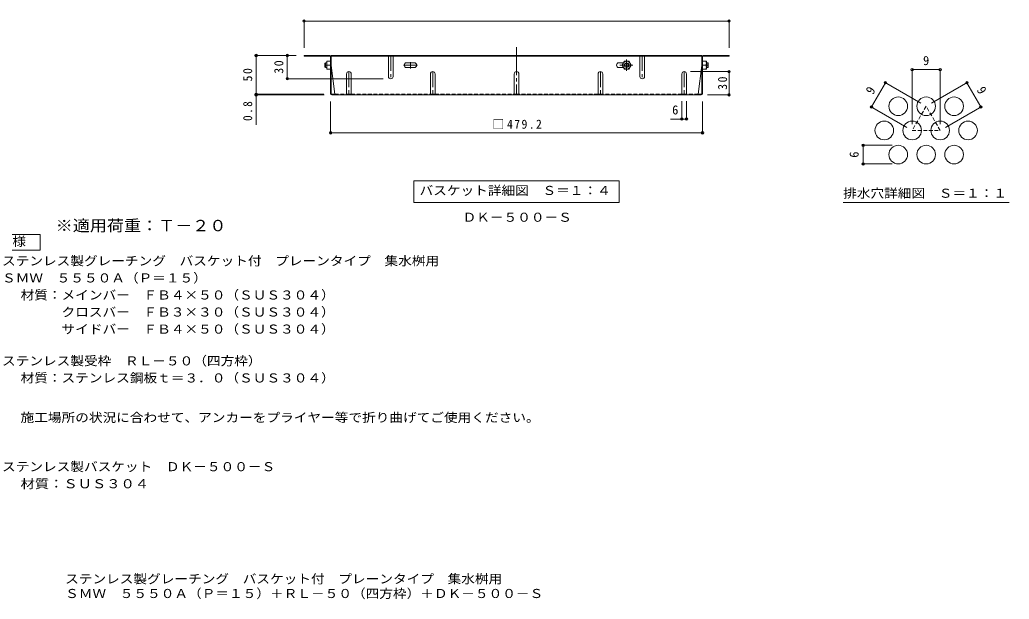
# Model space of a CAD drawing. Units: millimetres at full size, sheet at 1:4, with parts at other scales. Extents: x -915 to 1071, y -779 to 747.
# Drawn here: x -204 to 1071, y -779 to -32 of the extents above; entities that cross this region are included whole.
import ezdxf
from ezdxf.enums import TextEntityAlignment as Align

# ---------------------------------------------------------------- set-up
doc = ezdxf.new("R2010")
doc.units = ezdxf.units.MM
doc.header["$LTSCALE"] = 4
doc.header["$PDMODE"] = 32
doc.header["$PDSIZE"] = 3.2
for name, pattern in [('CHAIN1', [8, 5, -1, 1, -1]), ('CHAIN2', [12, 9, -1, 1, -1]), ('DASHED1', [1.8, 1.2, -0.6])]:
    doc.linetypes.add(name, pattern=pattern)
for name, color, linetype, lineweight in [('A-1_躯体', 3, 'Continuous', 9), ('A-4_その他', 7, 'Continuous', 9), ('A-5_文字', 7, 'Continuous', 9), ('A-7_ハッチ', 2, 'Continuous', 9), ('A-8_記号', 2, 'Continuous', 9), ('A-B_ﾊｯﾁ', 2, 'Continuous', 9), ('D-4_その他', 7, 'Continuous', 9), ('D-5_文字', 7, 'Continuous', 9), ('F-4_F-4ﾚｲﾔ', 7, 'Continuous', 9), ('F-6_F-6ﾚｲﾔ', 2, 'Continuous', 9), ('F-7_F-7ﾚｲﾔ', 2, 'Continuous', 9)]:
    doc.layers.add(name, color=color, linetype=linetype, lineweight=lineweight)
doc.layers.add('F-5_F-5ﾚｲﾔ', color=2, linetype='Continuous')
doc.styles.add('ＭＳ ゴシック', font='')
doc.styles.get('ＭＳ ゴシック').set_extended_font_data('MS Gothic')

msp = doc.modelspace()

# ---------------------------------------------------------------- linework, layer by layer
at = {"layer": 'A-1_躯体'}
for p, q in [((189.592, -87.595), (189.092, -88.095)), ((189.092, -93.095), (189.092, -88.095)), ((189.592, -93.595), (189.592, -87.595)), ((191.292, -87.595), (189.592, -87.595)), ((680.492, -87.595), (682.192, -87.595)), ((682.192, -87.595), (682.692, -88.095)), ((682.192, -93.595), (682.192, -87.595)), ((682.692, -93.095), (682.692, -88.095)), ((189.592, -93.595), (189.092, -93.095)), ((191.292, -93.595), (189.592, -93.595)), ((680.492, -93.595), (682.192, -93.595)), ((682.192, -93.595), (682.692, -93.095))]:
    msp.add_line(p, q, dxfattribs=at)
for radius in [3, 2.458]:
    msp.add_circle((577.692, -90.595), radius, dxfattribs=at)
at = {"layer": 'A-4_その他'}
for p, q in [((162.089, -32.136), (162.089, -68.095)), ((162.089, -33.636), (709.696, -33.636)), ((709.696, -32.136), (709.696, -68.095)), ((98.955, -78.095), (152.089, -78.095)), ((100.455, -78.095), (100.455, -128.095)), ((140.563, -78.095), (140.563, -108.095)), ((710.896, -98.895), (659.892, -98.895)), ((709.696, -128.895), (709.696, -98.895)), ((139.063, -108.095), (263.892, -108.095)), ((98.955, -128.095), (187.759, -128.095)), ((98.955, -128.895), (187.892, -128.895)), ((100.455, -128.095), (100.455, -167.441)), ((196.292, -179.353), (196.292, -137.295)), ((648.892, -161.219), (648.892, -136.895)), ((654.892, -161.219), (654.892, -136.895)), ((675.492, -179.353), (675.492, -137.295)), ((710.896, -128.895), (681.892, -128.895)), ((634.317, -160.019), (654.892, -160.019)), ((196.292, -177.853), (675.492, -177.853))]:
    msp.add_line(p, q, dxfattribs=at)
for p in [(162.089, -33.636), (709.696, -33.636), (100.455, -78.095), (140.563, -78.095), (709.696, -98.895), (140.563, -108.095), (100.455, -128.095), (100.455, -128.895), (709.696, -128.895), (648.892, -160.019), (654.892, -160.019), (196.292, -177.853), (675.492, -177.853)]:
    msp.add_point(p, dxfattribs=at)
at = {"layer": 'A-5_文字'}
for p, q in [((303.692, -239.53), (568.092, -239.53)), ((303.692, -239.53), (303.692, -267.53)), ((568.092, -239.53), (568.092, -267.53)), ((303.692, -267.53), (568.092, -267.53))]:
    msp.add_line(p, q, dxfattribs=at)
at = {"layer": 'A-7_ハッチ', "linetype": 'CHAIN2'}
msp.add_line((435.892, -67.522), (435.892, -128.895), dxfattribs=at)
at = {"layer": 'A-7_ハッチ'}
for p, q in [((195.492, -78.095), (162.089, -78.095)), ((162.089, -78.095), (162.089, -78.895)), ((195.626, -78.895), (162.089, -78.895)), ((196.292, -127.295), (196.292, -79.562)), ((197.092, -127.428), (197.092, -78.095)), ((674.692, -78.095), (197.092, -78.095)), ((674.692, -78.895), (197.092, -78.895)), ((237.093, -78.095), (237.093, -78.895)), ((303.992, -87.495), (294.192, -87.495)), ((338.392, -78.095), (338.392, -78.895)), ((404.392, -78.095), (404.392, -78.895)), ((467.392, -78.095), (467.392, -78.895)), ((533.392, -78.095), (533.392, -78.895)), ((567.792, -87.495), (573.732, -87.495)), ((634.691, -78.095), (634.691, -78.895)), ((674.692, -127.428), (674.692, -78.095)), ((675.492, -127.295), (675.492, -79.562)), ((676.159, -78.895), (709.696, -78.895)), ((676.292, -78.095), (709.696, -78.095)), ((709.696, -78.095), (709.696, -78.895)), ((197.092, -91.095), (201.704, -128.095)), ((294.192, -93.695), (303.992, -93.695)), ((573.732, -93.695), (567.792, -93.695)), ((674.692, -91.095), (670.08, -128.095)), ((197.759, -128.095), (201.704, -128.095)), ((673.892, -128.895), (197.892, -128.895)), ((674.026, -128.095), (670.08, -128.095))]:
    msp.add_line(p, q, dxfattribs=at)
at = {"layer": 'A-7_ハッチ', "linetype": 'CHAIN1'}
for p, q in [((299.092, -94.695), (299.092, -86.495)), ((290.092, -90.595), (308.092, -90.595))]:
    msp.add_line(p, q, dxfattribs=at)
at = {"layer": 'A-7_ハッチ', "linetype": 'DASHED1'}
for p, q in [((201.704, -128.095), (216.892, -128.095)), ((222.892, -128.095), (324.892, -128.095)), ((330.892, -128.095), (432.892, -128.095)), ((540.892, -128.095), (438.892, -128.095)), ((648.892, -128.095), (546.892, -128.095)), ((670.08, -128.095), (654.892, -128.095))]:
    msp.add_line(p, q, dxfattribs=at)
at = {"layer": 'A-7_ハッチ'}
for centre, radius, start, end in [((195.492, -79.695), 1.6, 0, 90), ((195.626, -79.562), 0.667, 0, 90), ((294.192, -90.595), 3.1, 90, 270), ((303.992, -90.595), 3.1, 270, 90), ((567.792, -90.595), 3.1, 90, 270), ((676.292, -79.695), 1.6, 90, 180), ((676.159, -79.562), 0.667, 90, 180), ((197.892, -127.295), 1.6, 180, 270), ((197.759, -127.428), 0.667, 180, 270), ((673.892, -127.295), 1.6, 270, 0), ((674.026, -127.428), 0.667, 270, 0), ((200.904, -128.095), 0.8, 270, 0), ((670.88, -128.095), 0.8, 180, 270)]:
    msp.add_arc(centre, radius, start, end, dxfattribs=at)
at = {"layer": 'A-8_記号', "linetype": 'DASHED1'}
for p, q in [((270.892, -79.295), (270.892, -78.095)), ((276.892, -79.295), (276.892, -78.095)), ((594.892, -79.295), (594.892, -78.095)), ((600.892, -79.295), (600.892, -78.095))]:
    msp.add_line(p, q, dxfattribs=at)
at = {"layer": 'A-8_記号'}
for p, q in [((270.892, -105.095), (270.892, -78.895)), ((276.892, -105.095), (276.892, -78.895)), ((594.892, -105.095), (594.892, -78.895)), ((600.892, -105.095), (600.892, -78.895)), ((216.892, -101.895), (216.892, -128.895)), ((222.892, -101.895), (222.892, -128.895)), ((324.892, -101.895), (324.892, -128.895)), ((330.892, -101.895), (330.892, -128.895)), ((432.892, -101.895), (432.892, -128.895)), ((438.892, -101.895), (438.892, -128.895)), ((540.892, -101.895), (540.892, -128.895)), ((546.892, -101.895), (546.892, -128.895)), ((648.892, -101.895), (648.892, -128.895)), ((654.892, -101.895), (654.892, -128.895)), ((216.892, -128.095), (222.892, -128.095)), ((324.892, -128.095), (330.892, -128.095)), ((432.892, -128.095), (438.892, -128.095)), ((540.892, -128.095), (546.892, -128.095)), ((648.892, -128.095), (654.892, -128.095))]:
    msp.add_line(p, q, dxfattribs=at)
at = {"layer": 'A-8_記号', "linetype": 'CHAIN1'}
for p, q in [((273.892, -78.095), (273.892, -108.095)), ((597.892, -78.095), (597.892, -108.095)), ((219.892, -98.895), (219.892, -129.295)), ((327.892, -98.895), (327.892, -129.295)), ((543.892, -98.895), (543.892, -129.295)), ((651.892, -98.895), (651.892, -128.895))]:
    msp.add_line(p, q, dxfattribs=at)
at = {"layer": 'A-8_記号'}
for centre, start, end in [((219.892, -101.895), 0, 180), ((327.892, -101.895), 0, 180), ((435.892, -101.895), 0, 180), ((543.892, -101.895), 0, 180), ((651.892, -101.895), 0, 180), ((273.892, -105.095), 180, 0), ((597.892, -105.095), 180, 0)]:
    msp.add_arc(centre, 3, start, end, dxfattribs=at)
at = {"layer": 'A-B_ﾊｯﾁ'}
for p, q in [((191.292, -95.595), (191.292, -85.595)), ((196.292, -85.595), (191.292, -85.595)), ((571.942, -90.595), (574.829, -85.595)), ((574.829, -85.595), (580.555, -85.595)), ((583.442, -90.595), (580.555, -85.595)), ((675.492, -85.595), (680.492, -85.595)), ((680.492, -95.595), (680.492, -85.595)), ((196.292, -95.595), (191.292, -95.595)), ((196.292, -90.595), (191.725, -90.595)), ((571.942, -90.595), (574.829, -95.595)), ((574.829, -95.595), (580.555, -95.595)), ((583.442, -90.595), (580.555, -95.595)), ((675.492, -90.595), (680.059, -90.595)), ((675.492, -95.595), (680.492, -95.595))]:
    msp.add_line(p, q, dxfattribs=at)
at = {"layer": 'A-B_ﾊｯﾁ', "linetype": 'CHAIN1'}
for p, q in [((577.692, -83.225), (577.692, -97.985)), ((188.606, -90.595), (191.667, -90.595)), ((569.164, -90.595), (585.672, -90.595)), ((683.179, -90.595), (680.117, -90.595))]:
    msp.add_line(p, q, dxfattribs=at)
at = {"layer": 'A-B_ﾊｯﾁ'}
msp.add_circle((577.692, -90.595), 5, dxfattribs=at)
for centre, start, end in [((198.725, -88.095), 160.34634, 199.65367), ((673.059, -88.095), 340.34633, 19.65366), ((198.725, -93.095), 160.34634, 199.65367), ((673.059, -93.095), 340.34633, 19.65366)]:
    msp.add_arc(centre, 7.433, start, end, dxfattribs=at)
at = {"layer": 'D-5_文字'}
msp.add_lwpolyline([(-267.865, -329.135), (-267.865, -309.135), (-177.865, -309.135), (-177.865, -329.135)], close=True, dxfattribs=at)
at = {"layer": 'F-4_F-4ﾚｲﾔ'}
for p, q in [((945.659, -95.162), (945.659, -166.74)), ((945.659, -96.362), (981.659, -96.362)), ((981.659, -95.162), (981.659, -166.74)), ((893.136, -144.416), (911.136, -113.239)), ((910.097, -112.639), (956.731, -139.563)), ((1017.221, -112.639), (970.587, -139.563)), ((1034.182, -144.416), (1016.182, -113.239)), ((892.097, -143.816), (938.731, -170.74)), ((1035.221, -143.816), (988.587, -170.74)), ((881.378, -193.917), (919.659, -193.917)), ((882.578, -217.917), (882.578, -193.917)), ((881.378, -217.917), (919.659, -217.917))]:
    msp.add_line(p, q, dxfattribs=at)
for p in [(945.659, -96.362), (981.659, -96.362), (911.136, -113.239), (1016.182, -113.239), (893.136, -144.416), (1034.182, -144.416), (882.578, -193.917), (882.578, -217.917)]:
    msp.add_point(p, dxfattribs=at)
at = {"layer": 'F-6_F-6ﾚｲﾔ', "linetype": 'DASHED1'}
msp.add_lwpolyline([(963.659, -143.563), (945.659, -174.74), (981.659, -174.74)], close=True, dxfattribs=at)
at = {"layer": 'F-6_F-6ﾚｲﾔ'}
for centre in [(927.659, -143.563), (963.659, -143.563), (999.659, -143.563), (909.659, -174.74), (945.659, -174.74), (981.659, -174.74), (1017.659, -174.74), (927.659, -205.917), (963.659, -205.917), (999.659, -205.917)]:
    msp.add_circle(centre, 12, dxfattribs=at)
at = {"layer": 'F-7_F-7ﾚｲﾔ', "color": 7}
msp.add_line((856.659, -267.53), (1070.659, -267.53), dxfattribs=at)

# ---------------------------------------------------------------- texts
at = {"layer": 'A-1_躯体', "color": 2, "style": 'ＭＳ ゴシック', "width": 1.1}
msp.add_text('ＤＫ－５００－Ｓ', height=11.73, dxfattribs=at).set_placement((366.36, -296.04), align=Align.BOTTOM_LEFT)
at = {"layer": 'A-4_その他', "color": 2, "style": 'ＭＳ ゴシック'}
msp.add_text('6', height=11.73, dxfattribs=at).set_placement((636.377, -157.619), align=Align.BOTTOM_LEFT)
at = {"layer": 'A-4_その他', "color": 2, "char_height": 11.73, "attachment_point": 7, "rotation": 90, "style": 'ＭＳ ゴシック'}
for s, insert in [('\\T1.27;\\W0.95;30', (135.563, -101.595)), ('\\T1.27;\\W0.95;50', (95.455, -111.595)), ('\\T1.27;\\W0.95;30', (707.296, -122.395)), ('\\T1.27;\\W0.9;0.8', (95.455, -162.49))]:
    msp.add_mtext(s, dxfattribs=dict(at, insert=insert))
at = {"layer": 'A-4_その他', "color": 2, "insert": (404.892, -172.853), "char_height": 11.73, "attachment_point": 7, "style": 'ＭＳ ゴシック'}
msp.add_mtext('\\T1.23;\\W0.95;□479.2', dxfattribs=at)
at = {"layer": 'A-5_文字', "color": 2, "style": 'ＭＳ ゴシック', "width": 1.1}
msp.add_text('バスケット詳細図\u3000Ｓ＝１：４', height=11.73, dxfattribs=at).set_placement((310.892, -261.53), align=Align.BOTTOM_LEFT)
at = {"layer": 'D-4_その他', "color": 2, "style": 'ＭＳ ゴシック'}
for s, width, p in [('施工場所の状況に合わせて、アンカーをプライヤー等で折り曲げてご使用ください。', 1.1, (-203.145, -554.304)), ('ステンレス製バスケット\u3000ＤＫ－５００－Ｓ', 1.1, (-227.029, -617.689)), ('材質：ＳＵＳ３０４', 1.15, (-203.145, -639.689))]:
    msp.add_text(s, height=11.73, dxfattribs=dict(at, width=width)).set_placement(p, align=Align.BOTTOM_LEFT)
at = {"layer": 'D-5_文字', "color": 3, "style": 'ＭＳ ゴシック', "width": 1.1}
msp.add_text('※適用荷重：Ｔ－２０', height=14.66, dxfattribs=at).set_placement((-157.865, -309.135), align=Align.BOTTOM_LEFT)
at = {"layer": 'D-5_文字', "color": 2, "style": 'ＭＳ ゴシック', "width": 1.1}
for s, p in [('仕\u3000様', (-248.865, -327.135)), ('ステンレス製グレーチング\u3000バスケット付\u3000プレーンタイプ\u3000集水桝用', (-227.029, -352.304)), ('ＳＭＷ\u3000５５５０Ａ（Ｐ＝１５）', (-227.029, -374.304)), ('材質：メインバー\u3000ＦＢ４×５０（ＳＵＳ３０４）', (-203.144, -396.304)), ('\u3000\u3000\u3000クロスバー\u3000ＦＢ３×３０（ＳＵＳ３０４）', (-203.144, -418.304)), ('\u3000\u3000\u3000サイドバー\u3000ＦＢ４×５０（ＳＵＳ３０４）', (-203.144, -440.304)), ('ステンレス製受枠\u3000ＲＬ－５０（四方枠）', (-227.029, -481.263)), ('材質：ステンレス鋼板ｔ＝３．０（ＳＵＳ３０４）', (-203.144, -503.263))]:
    msp.add_text(s, height=11.73, dxfattribs=at).set_placement(p, align=Align.BOTTOM_LEFT)
at = {"layer": 'F-4_F-4ﾚｲﾔ', "color": 2, "style": 'ＭＳ ゴシック'}
msp.add_text('9', height=11.73, dxfattribs=at).set_placement((959.659, -93.962), align=Align.BOTTOM_LEFT)
for s, rotation, p in [('9', 60, (898.057, -131.091)), ('9', 300, (1025.26, -124.163)), ('6', 90, (880.178, -209.917))]:
    msp.add_text(s, height=11.73, rotation=rotation, dxfattribs=at).set_placement(p, align=Align.BOTTOM_LEFT)
at = {"layer": 'F-5_F-5ﾚｲﾔ', "style": 'ＭＳ ゴシック', "width": 1.1}
for s, p in [('ステンレス製グレーチング\u3000バスケット付\u3000プレーンタイプ\u3000集水桝用', (-145.731, -762.372)), ('ＳＭＷ\u3000５５５０Ａ（Ｐ＝１５）＋ＲＬ－５０（四方枠）＋ＤＫ－５００－Ｓ', (-145.731, -781.233))]:
    msp.add_text(s, height=11.73, dxfattribs=at).set_placement(p, align=Align.BOTTOM_LEFT)
at = {"layer": 'F-7_F-7ﾚｲﾔ', "style": 'ＭＳ ゴシック', "width": 1.1}
msp.add_text('排水穴詳細図\u3000Ｓ＝１：１', height=11.73, dxfattribs=at).set_placement((856.659, -265.072), align=Align.BOTTOM_LEFT)

doc.saveas('drawing.dxf')
